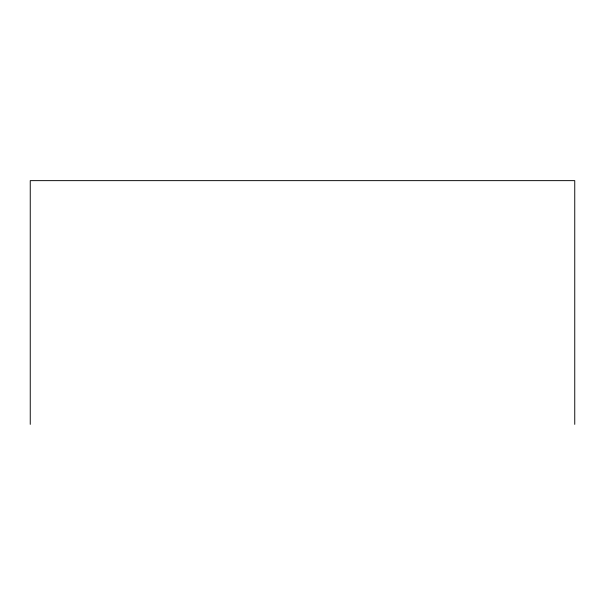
<?xml version="1.0" encoding="UTF-8"?>
<svg xmlns="http://www.w3.org/2000/svg" width="605" height="605" viewBox="0 0 605 605"><rect width="100%" height="100%" fill="white"/><g stroke="black" fill="none" stroke-linecap="round" stroke-linejoin="round"><path stroke-width="0.91" d="M574.75 424.362L574.75 180.638L30.25 180.638L30.25 424.362"/></g></svg>
